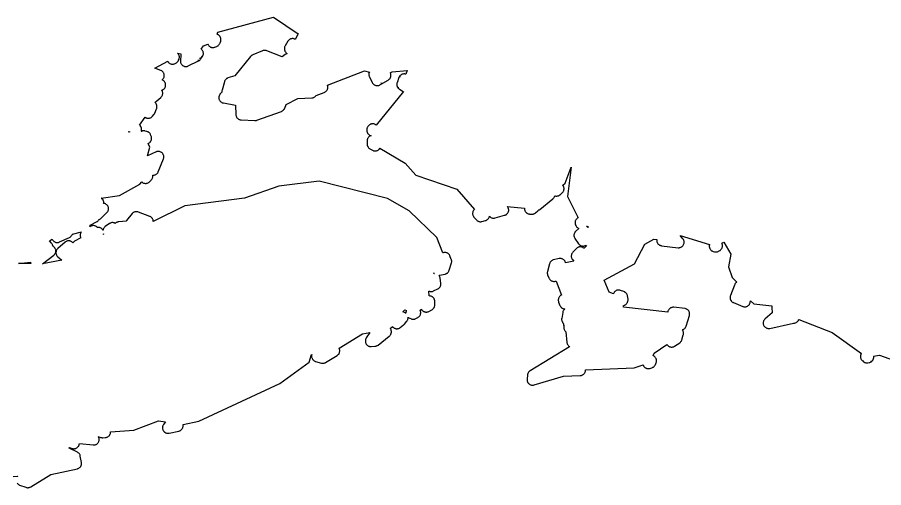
# Model space of a CAD drawing. Header units: metres. Extents: x 0 to 1325, y -1 to 773.
# Drawn here: x 779.6 to 850.8, y 73.8 to 112.5 of the extents above; entities that cross this region are included whole.
import ezdxf

# ---------------------------------------------------------------- set-up
doc = ezdxf.new("R2010")
doc.units = ezdxf.units.M

msp = doc.modelspace()

# ---------------------------------------------------------------- linework, layer by layer
at = {"layer": 'CUT'}
for points in [[(779.6, 74.188), (779.63, 74.158), (779.66, 74.128), (779.69, 74.098), (779.73, 74.078), (779.77, 74.048), (779.81, 74.038), (780.33, 73.848), (780.37, 73.828), (780.41, 73.828), (780.46, 73.818), (780.5, 73.818), (780.55, 73.828), (780.59, 73.828), (780.64, 73.848), (780.68, 73.868), (780.72, 73.888), (782.37, 74.908), (784.55, 75.378), (784.59, 75.388), (784.63, 75.408), (784.67, 75.428), (784.7, 75.448), (784.74, 75.478), (784.77, 75.498), (784.8, 75.538), (784.83, 75.568), (784.85, 75.608), (784.87, 75.648), (784.88, 75.688), (784.89, 75.728), (784.9, 75.778), (784.9, 75.818), (784.9, 75.858), (784.89, 75.898), (784.79, 76.418), (784.78, 76.468), (784.77, 76.508), (784.75, 76.548), (784.72, 76.588), (784.69, 76.628), (784.66, 76.658), (784.63, 76.688), (784.59, 76.718), (784.55, 76.738), (783.87, 77.078), (783.89, 77.088), (783.91, 77.108), (784.12, 77.038), (784.17, 77.028), (784.21, 77.018), (784.25, 77.018), (784.3, 77.018), (784.34, 77.028), (784.38, 77.028), (784.42, 77.048), (784.46, 77.058), (784.5, 77.088), (784.54, 77.108), (784.57, 77.138), (784.6, 77.168), (784.63, 77.198), (784.66, 77.238), (784.68, 77.278), (784.69, 77.318), (784.71, 77.358), (784.71, 77.398), (784.72, 77.448), (785.84, 77.328), (785.88, 77.328), (785.93, 77.328), (785.97, 77.338), (786.02, 77.348), (786.06, 77.358), (786.1, 77.378), (786.14, 77.398), (786.17, 77.428), (786.21, 77.458), (786.24, 77.488), (786.26, 77.528), (786.29, 77.568), (786.31, 77.608), (786.32, 77.648), (786.33, 77.688), (786.34, 77.738), (786.34, 77.778), (786.34, 77.828), (786.33, 77.868), (786.32, 77.918), (786.3, 77.958), (786.28, 77.998), (786.27, 78.018), (786.46, 77.948), (786.51, 77.928), (786.55, 77.928), (786.6, 77.918), (786.64, 77.918), (786.84, 77.928), (786.89, 77.928), (786.93, 77.938), (786.97, 77.958), (787.01, 77.968), (787.05, 77.988), (787.09, 78.018), (787.12, 78.048), (787.15, 78.078), (787.18, 78.108), (787.21, 78.148), (787.23, 78.188), (787.24, 78.228), (787.26, 78.268), (787.27, 78.308), (787.27, 78.358), (787.27, 78.398), (787.27, 78.408), (789.19, 78.538), (791.22, 79.298), (791.78, 79.228), (791.62, 78.998), (791.6, 78.958), (791.58, 78.918), (791.56, 78.878), (791.55, 78.838), (791.54, 78.788), (791.54, 78.748), (791.54, 78.698), (791.55, 78.658), (791.56, 78.608), (791.57, 78.568), (791.59, 78.528), (791.61, 78.488), (791.64, 78.458), (791.67, 78.418), (791.7, 78.388), (791.74, 78.368), (791.78, 78.338), (791.82, 78.318), (791.86, 78.308), (791.91, 78.298), (791.95, 78.288), (791.99, 78.288), (792.04, 78.288), (792.08, 78.298), (792.88, 78.468), (792.93, 78.478), (792.97, 78.498), (793.01, 78.518), (793.05, 78.538), (793.08, 78.568), (793.11, 78.598), (793.14, 78.628), (793.17, 78.668), (793.19, 78.708), (793.21, 78.748), (793.22, 78.788), (793.23, 78.838), (793.24, 78.878), (793.24, 78.918), (793.24, 78.968), (793.23, 79.008), (794.53, 79.288), (801.19, 82.388), (803.58, 84.128), (803.79, 84.758), (803.82, 84.768), (803.8, 84.728), (803.79, 84.678), (803.79, 84.638), (803.79, 84.598), (803.79, 84.548), (803.8, 84.508), (803.82, 84.468), (803.83, 84.428), (803.85, 84.388), (803.88, 84.358), (803.9, 84.318), (803.93, 84.288), (803.97, 84.258), (804, 84.238), (804.04, 84.218), (804.08, 84.198), (804.12, 84.188), (804.59, 84.058), (804.63, 84.048), (804.68, 84.038), (804.73, 84.038), (804.77, 84.038), (804.82, 84.048), (804.86, 84.068), (804.9, 84.078), (804.94, 84.108), (805.88, 84.678), (805.92, 84.698), (805.95, 84.728), (805.98, 84.758), (806.01, 84.788), (806.04, 84.828), (806.06, 84.868), (806.07, 84.908), (806.09, 84.948), (806.09, 84.988), (806.1, 85.038), (806.1, 85.078), (806.1, 85.118), (806.09, 85.168), (806.08, 85.208), (806.06, 85.248), (806.04, 85.288), (807.96, 86.458), (808.56, 86.558), (808.27, 86.118), (808.25, 86.078), (808.23, 86.038), (808.22, 85.998), (808.21, 85.958), (808.2, 85.908), (808.2, 85.868), (808.2, 85.828), (808.21, 85.778), (808.22, 85.738), (808.23, 85.698), (808.25, 85.658), (808.27, 85.618), (808.3, 85.588), (808.33, 85.558), (808.36, 85.528), (808.39, 85.498), (808.43, 85.478), (808.47, 85.458), (808.51, 85.438), (808.55, 85.428), (808.59, 85.418), (808.64, 85.418), (808.68, 85.418), (808.99, 85.438), (809.03, 85.448), (809.08, 85.458), (809.12, 85.468), (809.16, 85.488), (809.2, 85.508), (809.24, 85.538), (810.17, 86.278), (810.2, 86.308), (810.23, 86.338), (810.26, 86.368), (810.28, 86.408), (810.3, 86.448), (810.32, 86.488), (810.33, 86.538), (810.34, 86.578), (810.34, 86.618), (810.34, 86.668), (810.33, 86.708), (810.32, 86.748), (810.31, 86.798), (810.29, 86.838), (810.27, 86.868), (810.24, 86.898), (810.24, 86.908), (810.44, 87.058), (810.44, 87.048), (810.47, 87.018), (810.5, 86.988), (810.53, 86.958), (810.57, 86.938), (810.61, 86.918), (810.65, 86.898), (810.7, 86.888), (810.74, 86.878), (810.79, 86.878), (810.83, 86.878), (810.87, 86.888), (810.92, 86.898), (810.96, 86.908), (811, 86.928), (811.04, 86.948), (811.07, 86.978), (811.34, 87.198), (811.38, 87.228), (811.41, 87.258), (811.61, 87.498), (811.63, 87.538), (811.66, 87.578), (811.68, 87.618), (811.69, 87.658), (811.7, 87.698), (811.71, 87.748), (811.71, 87.788), (811.71, 87.818), (811.73, 87.808), (811.77, 87.788), (811.93, 87.708), (811.97, 87.688), (812.01, 87.678), (812.05, 87.668), (812.09, 87.658), (812.14, 87.658), (812.18, 87.658), (812.22, 87.668), (812.26, 87.678), (812.3, 87.688), (812.34, 87.708), (812.51, 87.798), (812.55, 87.828), (812.59, 87.848), (812.62, 87.878), (812.65, 87.918), (812.68, 87.948), (812.7, 87.988), (812.72, 88.028), (812.73, 88.068), (812.74, 88.118), (812.75, 88.158), (812.75, 88.208), (812.75, 88.248), (812.74, 88.298), (812.73, 88.338), (812.71, 88.378), (812.69, 88.418), (812.81, 88.478), (812.82, 88.458), (812.85, 88.418), (812.88, 88.388), (812.91, 88.358), (812.95, 88.328), (812.98, 88.308), (813.02, 88.288), (813.07, 88.268), (813.11, 88.258), (813.15, 88.248), (813.2, 88.248), (813.24, 88.248), (813.29, 88.258), (813.33, 88.268), (813.37, 88.278), (813.41, 88.298), (813.67, 88.438), (813.71, 88.468), (813.75, 88.488), (813.78, 88.528), (813.81, 88.558), (813.84, 88.598), (813.86, 88.638), (813.88, 88.678), (813.89, 88.718), (813.9, 88.758), (813.91, 88.808), (813.91, 88.858), (813.9, 89.148), (813.9, 89.188), (813.89, 89.228), (813.88, 89.278), (813.86, 89.318), (813.84, 89.358), (813.82, 89.388), (813.79, 89.428), (813.76, 89.458), (813.72, 89.488), (813.69, 89.508), (813.65, 89.528), (813.61, 89.548), (813.57, 89.558), (813.52, 89.568), (813.48, 89.578), (813.43, 89.578), (813.41, 89.978), (813.42, 89.978), (813.46, 89.958), (813.51, 89.948), (813.55, 89.938), (813.59, 89.938), (813.64, 89.938), (813.68, 89.948), (813.72, 89.948), (813.77, 89.968), (813.81, 89.988), (814.16, 90.158), (814.2, 90.178), (814.23, 90.198), (814.26, 90.228), (814.3, 90.258), (814.32, 90.288), (814.35, 90.328), (814.37, 90.368), (814.38, 90.408), (814.4, 90.448), (814.41, 90.498), (814.41, 90.538), (814.41, 90.578), (814.41, 90.628), (814.35, 91.028), (814.34, 91.068), (814.32, 91.108), (814.31, 91.148), (814.29, 91.188), (814.26, 91.228), (814.24, 91.258), (814.25, 91.258), (814.3, 91.268), (814.75, 91.368), (814.79, 91.378), (814.83, 91.398), (814.87, 91.418), (814.9, 91.438), (814.94, 91.458), (814.97, 91.488), (815, 91.528), (815.02, 91.558), (815.05, 91.598), (815.06, 91.638), (815.08, 91.678), (815.27, 92.288), (815.28, 92.328), (815.29, 92.368), (815.29, 92.408), (815.29, 92.458), (815.28, 92.498), (815.27, 92.538), (815.26, 92.578), (815.15, 92.858), (815.13, 92.908), (815.11, 92.938), (815.08, 92.978), (815.05, 93.008), (815.02, 93.038), (814.99, 93.068), (814.95, 93.088), (814.91, 93.108), (814.87, 93.128), (814.82, 93.138), (814.78, 93.148), (814.73, 93.148), (814.69, 93.148), (814.65, 93.138), (814.6, 93.128), (814.56, 93.118), (814.06, 94.378), (811.8, 96.558), (810.03, 97.578), (804.4, 99.008), (801.09, 98.588), (798.27, 97.598), (793.37, 96.978), (790.79, 95.688), (790.79, 95.698), (790.79, 95.738), (790.78, 95.778), (790.77, 95.828), (790.75, 95.868), (790.73, 95.908), (790.71, 95.948), (790.68, 95.978), (790.65, 96.008), (790.62, 96.038), (790.58, 96.068), (790.54, 96.088), (790.5, 96.108), (789.57, 96.468), (789.53, 96.478), (789.49, 96.488), (789.45, 96.498), (789.4, 96.498), (789.36, 96.498), (789.32, 96.488), (789.27, 96.478), (789.23, 96.458), (789.2, 96.448), (789.16, 96.418), (789.12, 96.398), (789.09, 96.368), (789.06, 96.338), (788.6, 95.778), (788.58, 95.738), (788.56, 95.708), (787.95, 95.668), (787.91, 95.658), (787.86, 95.648), (787.82, 95.638), (787.78, 95.618), (787.74, 95.598), (787.7, 95.578), (787.67, 95.548), (787.66, 95.538), (787.64, 95.548), (787.6, 95.568), (787.56, 95.578), (787.52, 95.588), (787.47, 95.598), (787.43, 95.598), (787.39, 95.598), (787.34, 95.588), (787.3, 95.578), (787.26, 95.558), (787.22, 95.538), (787.18, 95.518), (786.84, 95.278), (786.81, 95.248), (786.77, 95.218), (786.74, 95.178), (786.72, 95.148), (786.7, 95.108), (786.68, 95.068), (786.66, 95.018), (786.66, 94.978), (786.66, 94.968), (786.65, 94.978), (786.63, 95.018), (786.6, 95.058), (786.57, 95.088), (786.53, 95.118), (786.5, 95.138), (786.46, 95.158), (786.42, 95.178), (786.38, 95.188), (786.34, 95.198), (786.29, 95.208), (786.25, 95.208), (786.2, 95.208), (786.19, 95.208), (786.18, 95.218), (786.15, 95.248), (786.11, 95.268), (786.07, 95.298), (786.03, 95.318), (785.99, 95.328), (785.95, 95.338), (785.9, 95.348), (785.86, 95.348), (785.82, 95.348), (785.77, 95.338), (785.73, 95.328), (785.69, 95.318), (785.65, 95.298), (785.58, 95.258), (785.59, 95.298), (785.6, 95.348), (785.6, 95.388), (785.6, 95.398), (786.13, 95.658), (786.17, 95.678), (786.2, 95.698), (786.24, 95.728), (786.27, 95.758), (786.3, 95.798), (786.32, 95.838), (786.32, 95.848), (786.33, 95.848), (786.37, 95.868), (786.41, 95.888), (786.45, 95.918), (786.48, 95.948), (786.97, 96.418), (787, 96.448), (787.03, 96.478), (787.05, 96.518), (787.07, 96.558), (787.09, 96.598), (787.1, 96.638), (787.11, 96.678), (787.11, 96.718), (787.11, 96.768), (787.1, 96.808), (787.1, 96.848), (787.08, 96.888), (787.07, 96.928), (787.05, 96.968), (787.02, 97.008), (786.99, 97.038), (786.96, 97.068), (786.93, 97.098), (786.89, 97.118), (786.86, 97.148), (786.82, 97.158), (786.77, 97.178), (786.73, 97.178), (786.71, 97.178), (786.72, 97.218), (786.72, 97.258), (786.72, 97.308), (786.71, 97.348), (786.69, 97.388), (786.68, 97.428), (786.66, 97.468), (786.63, 97.508), (786.6, 97.538), (786.57, 97.568), (786.54, 97.598), (786.52, 97.618), (788.02, 97.838), (789.67, 98.768), (789.84, 98.948), (789.87, 98.918), (789.9, 98.888), (789.94, 98.868), (789.98, 98.848), (790.02, 98.838), (790.07, 98.828), (790.11, 98.818), (790.15, 98.818), (790.2, 98.818), (790.24, 98.828), (790.28, 98.838), (790.32, 98.848), (790.36, 98.868), (790.4, 98.898), (790.44, 98.918), (790.47, 98.948), (790.62, 99.098), (790.65, 99.128), (790.67, 99.168), (790.7, 99.208), (790.72, 99.248), (790.73, 99.288), (790.74, 99.328), (790.75, 99.378), (790.75, 99.418), (790.75, 99.458), (790.74, 99.488), (790.82, 99.498), (790.87, 99.508), (790.91, 99.518), (790.95, 99.528), (790.99, 99.548), (791.03, 99.578), (791.07, 99.598), (791.1, 99.628), (791.13, 99.668), (791.16, 99.698), (791.18, 99.738), (791.2, 99.778), (791.62, 100.828), (791.63, 100.878), (791.64, 100.918), (791.65, 100.958), (791.65, 101.008), (791.65, 101.048), (791.64, 101.098), (791.63, 101.138), (791.61, 101.178), (791.59, 101.218), (791.57, 101.258), (791.54, 101.298), (791.51, 101.328), (791.47, 101.358), (791.44, 101.378), (791.4, 101.398), (791.36, 101.418), (791.31, 101.438), (791.27, 101.438), (791.22, 101.448), (791.18, 101.448), (791.13, 101.448), (791.09, 101.438), (791.05, 101.418), (791.01, 101.408), (790.32, 101.078), (790.5, 101.788), (790.37, 102.108), (790.41, 102.128), (790.45, 102.158), (790.49, 102.178), (790.52, 102.208), (790.55, 102.238), (790.57, 102.278), (790.6, 102.318), (790.62, 102.358), (790.63, 102.398), (790.64, 102.438), (790.65, 102.488), (790.65, 102.528), (790.65, 102.568), (790.64, 102.618), (790.63, 102.658), (790.62, 102.698), (790.57, 102.818), (790.55, 102.858), (790.52, 102.898), (790.5, 102.938), (790.47, 102.968), (790.43, 102.998), (790.4, 103.028), (790.36, 103.048), (790.32, 103.068), (790.27, 103.078), (790.13, 103.118), (790.09, 103.128), (790.05, 103.138), (790, 103.138), (789.96, 103.138), (789.91, 103.128), (789.87, 103.118), (789.83, 103.098), (789.8, 103.088), (789.81, 103.118), (789.82, 103.158), (789.83, 103.208), (789.83, 103.248), (789.83, 103.288), (789.82, 103.338), (789.81, 103.378), (789.8, 103.418), (789.78, 103.458), (789.75, 103.498), (789.73, 103.538), (789.7, 103.568), (789.67, 103.598), (789.65, 103.608), (790.11, 104.258), (790.14, 104.228), (790.18, 104.208), (790.22, 104.198), (790.26, 104.178), (790.31, 104.168), (790.35, 104.168), (790.39, 104.168), (790.44, 104.178), (790.48, 104.178), (790.52, 104.198), (790.56, 104.208), (790.6, 104.228), (790.64, 104.258), (790.67, 104.288), (790.7, 104.318), (790.73, 104.348), (790.85, 104.508), (790.88, 104.548), (790.9, 104.598), (791.05, 104.938), (791.07, 104.978), (791.08, 105.018), (791.09, 105.058), (791.09, 105.108), (791.09, 105.148), (791.08, 105.198), (791.07, 105.238), (791.06, 105.278), (791.04, 105.318), (791.02, 105.358), (791, 105.388), (790.97, 105.428), (790.94, 105.458), (790.92, 105.478), (791.4, 105.878), (791.43, 105.908), (791.46, 105.948), (791.49, 105.978), (791.51, 106.018), (791.53, 106.058), (791.54, 106.098), (791.55, 106.138), (791.56, 106.178), (791.56, 106.228), (791.56, 106.268), (791.55, 106.308), (791.54, 106.348), (791.53, 106.398), (791.51, 106.438), (791.49, 106.468), (791.48, 106.478), (791.53, 106.498), (791.57, 106.508), (791.6, 106.538), (791.64, 106.558), (791.67, 106.588), (791.7, 106.628), (791.73, 106.658), (791.75, 106.698), (791.77, 106.738), (791.78, 106.778), (791.79, 106.818), (791.8, 106.868), (791.8, 106.908), (791.8, 106.958), (791.79, 106.998), (791.78, 107.038), (791.77, 107.078), (791.75, 107.118), (791.72, 107.158), (791.7, 107.198), (791.67, 107.228), (791.64, 107.258), (791.6, 107.278), (791.56, 107.308), (791.52, 107.328), (791.55, 107.358), (791.58, 107.388), (791.61, 107.428), (791.63, 107.458), (791.65, 107.498), (791.67, 107.538), (791.68, 107.578), (791.69, 107.628), (791.69, 107.668), (791.69, 107.708), (791.69, 107.758), (791.68, 107.798), (791.66, 107.838), (791.65, 107.878), (791.63, 107.918), (791.6, 107.948), (791.58, 107.988), (791.55, 108.018), (791.51, 108.048), (791.48, 108.068), (791.44, 108.088), (791.4, 108.108), (790.91, 108.298), (791.97, 108.858), (791.99, 108.828), (792.01, 108.788), (792.04, 108.758), (792.07, 108.728), (792.11, 108.698), (792.15, 108.678), (792.19, 108.658), (792.23, 108.638), (792.27, 108.628), (792.31, 108.618), (792.36, 108.618), (792.4, 108.618), (792.45, 108.628), (792.49, 108.638), (792.53, 108.648), (792.57, 108.668), (792.65, 108.708), (792.69, 108.728), (792.72, 108.748), (792.75, 108.778), (792.78, 108.808), (792.81, 108.838), (792.83, 108.878), (792.85, 108.908), (792.87, 108.948), (792.9, 109.028), (792.91, 109.068), (792.92, 109.118), (792.93, 109.158), (792.93, 109.198), (792.93, 109.248), (792.92, 109.288), (792.91, 109.328), (792.89, 109.368), (792.87, 109.408), (792.85, 109.448), (792.82, 109.478), (792.79, 109.508), (792.77, 109.528), (793.06, 109.478), (793.06, 109.458), (793.05, 109.408), (793.04, 109.368), (793.01, 108.908), (793.01, 108.858), (793.01, 108.818), (793.02, 108.778), (793.03, 108.728), (793.05, 108.688), (793.07, 108.648), (793.1, 108.608), (793.12, 108.578), (793.16, 108.548), (793.19, 108.518), (793.23, 108.488), (793.27, 108.468), (793.31, 108.458), (793.35, 108.438), (793.4, 108.428), (793.44, 108.428), (793.49, 108.428), (793.53, 108.438), (793.57, 108.438), (793.62, 108.458), (793.66, 108.478), (794.5, 108.888), (794.54, 108.908), (794.57, 108.928), (794.61, 108.958), (794.64, 108.988), (794.67, 109.028), (794.82, 109.238), (794.84, 109.278), (794.86, 109.318), (794.88, 109.358), (794.89, 109.398), (794.9, 109.438), (794.9, 109.488), (794.9, 109.528), (794.89, 109.578), (794.88, 109.618), (794.87, 109.658), (794.85, 109.698), (794.83, 109.738), (794.8, 109.778), (794.78, 109.808), (794.74, 109.838), (794.72, 109.858), (794.91, 110.128), (795.26, 110.268), (795.28, 110.238), (795.3, 110.198), (795.32, 110.168), (795.35, 110.128), (795.38, 110.098), (795.42, 110.078), (795.45, 110.048), (795.49, 110.028), (795.53, 110.008), (795.58, 109.998), (795.62, 109.988), (795.66, 109.988), (795.71, 109.988), (795.75, 109.998), (795.8, 110.008), (795.84, 110.018), (796, 110.078), (796.04, 110.098), (796.08, 110.118), (796.11, 110.138), (796.15, 110.168), (796.18, 110.198), (796.21, 110.238), (796.23, 110.278), (796.25, 110.318), (796.27, 110.358), (796.32, 110.508), (796.33, 110.548), (796.34, 110.588), (796.34, 110.638), (796.34, 110.678), (796.33, 110.728), (796.32, 110.768), (796.31, 110.808), (796.29, 110.848), (796.27, 110.888), (796.24, 110.928), (796.22, 110.958), (796.18, 110.988), (796.15, 111.018), (796.11, 111.038), (796.07, 111.058), (796.03, 111.078), (796.08, 111.238), (800.65, 112.468), (802.69, 111.098), (802.44, 110.658), (802.4, 110.678), (802.36, 110.698), (802.32, 110.708), (802.28, 110.718), (802.23, 110.718), (802.19, 110.718), (802.14, 110.708), (802.1, 110.698), (802.06, 110.688), (802.02, 110.668), (801.98, 110.648), (801.95, 110.628), (801.91, 110.598), (801.88, 110.568), (801.85, 110.528), (801.83, 110.498), (801.61, 110.118), (801.59, 110.078), (801.57, 110.038), (801.56, 109.998), (801.55, 109.948), (801.55, 109.908), (801.55, 109.868), (801.55, 109.818), (801.56, 109.778), (801.58, 109.738), (801.59, 109.698), (801.61, 109.658), (801.64, 109.628), (801.66, 109.588), (801.69, 109.558), (801.77, 109.488), (801.74, 109.478), (801.7, 109.458), (801.66, 109.438), (801.62, 109.408), (801.37, 109.208), (800.1, 109.718), (800.06, 109.728), (800.01, 109.738), (799.97, 109.748), (799.93, 109.748), (799.88, 109.748), (799.84, 109.738), (799.8, 109.728), (799.76, 109.718), (798.96, 109.388), (798.92, 109.368), (798.88, 109.338), (798.84, 109.318), (798.81, 109.288), (798.78, 109.258), (797.48, 107.668), (796.92, 107.488), (796.88, 107.468), (796.84, 107.448), (796.8, 107.428), (796.77, 107.398), (796.74, 107.368), (796.71, 107.338), (796.68, 107.298), (796.66, 107.268), (796.64, 107.228), (796.63, 107.178), (796.43, 106.478), (796.42, 106.438), (796.41, 106.398), (796.41, 106.348), (796.41, 106.308), (796.29, 106.178), (796.26, 106.148), (796.24, 106.108), (796.22, 106.068), (796.2, 106.028), (796.19, 105.988), (796.18, 105.948), (796.17, 105.898), (796.17, 105.858), (796.17, 105.818), (796.18, 105.768), (796.19, 105.728), (796.21, 105.688), (796.23, 105.648), (796.25, 105.608), (796.28, 105.578), (796.31, 105.548), (796.34, 105.518), (796.38, 105.488), (796.41, 105.468), (796.45, 105.448), (796.5, 105.438), (796.54, 105.428), (797.54, 105.238), (797.57, 104.468), (797.57, 104.428), (797.58, 104.378), (797.6, 104.338), (797.61, 104.298), (797.63, 104.258), (797.66, 104.218), (797.69, 104.188), (797.72, 104.158), (797.75, 104.128), (797.79, 104.108), (797.83, 104.078), (797.87, 104.068), (797.91, 104.048), (797.95, 104.048), (798, 104.038), (799.13, 103.978), (799.17, 103.978), (799.22, 103.978), (799.26, 103.988), (799.3, 104.008), (801.31, 104.738), (801.35, 104.748), (801.39, 104.778), (801.43, 104.798), (801.46, 104.828), (801.5, 104.858), (801.52, 104.888), (801.55, 104.928), (801.57, 104.968), (801.59, 105.008), (801.69, 105.298), (802.65, 105.798), (803.8, 105.848), (803.84, 105.848), (803.89, 105.858), (803.93, 105.878), (803.97, 105.888), (804.01, 105.908), (804.05, 105.938), (804.08, 105.968), (804.11, 105.998), (804.14, 106.028), (804.17, 106.038), (804.83, 106.298), (804.88, 106.318), (804.91, 106.338), (804.95, 106.368), (804.98, 106.398), (805.01, 106.428), (805.04, 106.458), (805.06, 106.498), (805.08, 106.538), (805.1, 106.578), (805.11, 106.628), (805.12, 106.668), (805.12, 106.718), (805.12, 106.758), (805.11, 106.798), (805.1, 106.848), (805.09, 106.888), (808.13, 108.078), (808.54, 107.968), (808.53, 107.958), (808.51, 107.918), (808.5, 107.878), (808.49, 107.838), (808.49, 107.788), (808.49, 107.748), (808.5, 107.708), (808.51, 107.658), (808.52, 107.618), (808.54, 107.578), (808.77, 107.108), (808.79, 107.068), (808.81, 107.038), (808.84, 107.008), (808.87, 106.978), (808.9, 106.948), (808.94, 106.918), (808.98, 106.898), (809.02, 106.888), (809.06, 106.868), (809.1, 106.868), (809.14, 106.858), (809.18, 106.858), (809.23, 106.858), (809.27, 106.868), (809.31, 106.878), (809.35, 106.898), (809.39, 106.918), (810.07, 107.298), (810.11, 107.318), (810.14, 107.348), (810.17, 107.378), (810.2, 107.408), (810.23, 107.448), (810.25, 107.488), (810.27, 107.528), (810.28, 107.568), (810.29, 107.608), (810.3, 107.658), (810.3, 107.698), (810.3, 107.748), (810.29, 107.788), (810.28, 107.828), (810.26, 107.878), (810.24, 107.918), (810.39, 107.998), (811.63, 108.108), (811.52, 107.798), (811.48, 107.808), (811.44, 107.818), (811.39, 107.818), (811.35, 107.818), (811.31, 107.808), (811.26, 107.798), (811.22, 107.788), (811.18, 107.768), (811.14, 107.748), (811.11, 107.728), (811.07, 107.698), (811.04, 107.668), (811.02, 107.638), (810.99, 107.598), (810.97, 107.558), (810.96, 107.518), (810.81, 107.098), (810.79, 107.058), (810.78, 107.008), (810.78, 106.968), (810.78, 106.928), (810.79, 106.878), (810.79, 106.838), (810.81, 106.798), (810.82, 106.748), (810.85, 106.718), (810.87, 106.678), (810.9, 106.638), (810.93, 106.608), (810.97, 106.588), (811, 106.558), (811.31, 106.378), (811.34, 106.368), (809.08, 103.618), (809.06, 103.638), (809.02, 103.658), (808.98, 103.678), (808.94, 103.698), (808.89, 103.708), (808.85, 103.718), (808.8, 103.718), (808.76, 103.718), (808.71, 103.708), (808.67, 103.698), (808.63, 103.688), (808.59, 103.668), (808.55, 103.638), (808.51, 103.618), (808.48, 103.588), (808.45, 103.558), (808.42, 103.528), (808.4, 103.488), (808.37, 103.448), (808.35, 103.408), (808.34, 103.368), (808.33, 103.328), (808.32, 103.278), (808.32, 103.238), (808.32, 103.178), (808.32, 103.138), (808.33, 103.088), (808.34, 103.048), (808.35, 103.008), (808.37, 102.968), (808.39, 102.928), (808.42, 102.898), (808.45, 102.858), (808.48, 102.828), (808.52, 102.808), (808.55, 102.788), (808.59, 102.768), (808.63, 102.748), (808.67, 102.738), (808.64, 102.728), (808.6, 102.718), (808.56, 102.698), (808.52, 102.668), (808.49, 102.638), (808.46, 102.608), (808.43, 102.578), (808.4, 102.538), (808.38, 102.498), (808.37, 102.458), (808.35, 102.418), (808.35, 102.378), (808.34, 102.338), (808.34, 102.288), (808.35, 102.038), (808.35, 101.998), (808.36, 101.948), (808.38, 101.908), (808.39, 101.868), (808.42, 101.828), (808.44, 101.788), (808.47, 101.748), (808.5, 101.718), (808.54, 101.688), (808.58, 101.668), (808.79, 101.548), (808.83, 101.528), (808.87, 101.508), (808.91, 101.498), (808.95, 101.488), (809, 101.488), (809.04, 101.488), (809.08, 101.498), (809.13, 101.508), (809.17, 101.518), (809.21, 101.538), (809.25, 101.558), (809.28, 101.578), (809.32, 101.608), (809.35, 101.638), (809.37, 101.678), (809.4, 101.708), (811.46, 100.478), (812.34, 99.508), (815.7, 98.338), (817.16, 96.688), (817.14, 96.668), (817.11, 96.628), (817.08, 96.598), (817.06, 96.558), (817.04, 96.518), (817.03, 96.478), (817.02, 96.428), (817.01, 96.388), (817.01, 96.338), (817.01, 96.298), (817.02, 96.248), (817.03, 96.208), (817.05, 96.168), (817.07, 96.128), (817.09, 96.088), (817.12, 96.048), (817.32, 95.818), (817.35, 95.788), (817.39, 95.758), (817.43, 95.738), (817.47, 95.708), (817.51, 95.698), (817.55, 95.678), (817.6, 95.668), (817.64, 95.668), (817.69, 95.668), (817.73, 95.678), (817.78, 95.688), (818.07, 95.768), (818.11, 95.778), (818.15, 95.798), (818.19, 95.818), (818.23, 95.848), (818.26, 95.878), (818.29, 95.908), (818.32, 95.938), (818.34, 95.978), (818.36, 96.018), (818.38, 96.058), (818.39, 96.108), (818.39, 96.118), (818.41, 96.098), (818.44, 96.068), (818.48, 96.038), (818.51, 96.018), (818.55, 95.998), (818.59, 95.978), (818.63, 95.968), (818.68, 95.958), (818.72, 95.958), (818.76, 95.958), (818.81, 95.968), (818.85, 95.978), (819.64, 96.198), (819.68, 96.208), (819.72, 96.228), (819.76, 96.248), (819.8, 96.278), (819.83, 96.298), (819.86, 96.338), (819.89, 96.368), (819.91, 96.408), (819.93, 96.448), (819.95, 96.488), (819.96, 96.528), (819.97, 96.578), (819.97, 96.618), (819.97, 96.658), (819.96, 96.708), (819.95, 96.748), (819.94, 96.788), (819.92, 96.828), (819.9, 96.868), (819.87, 96.908), (819.86, 96.918), (821.27, 96.788), (821.27, 96.778), (821.27, 96.738), (821.27, 96.688), (821.28, 96.648), (821.29, 96.608), (821.31, 96.558), (821.33, 96.528), (821.35, 96.488), (821.38, 96.448), (821.41, 96.418), (821.45, 96.388), (821.48, 96.368), (821.52, 96.348), (821.56, 96.328), (821.6, 96.318), (821.65, 96.308), (821.69, 96.298), (821.85, 96.288), (821.89, 96.288), (821.94, 96.288), (821.98, 96.298), (822.02, 96.308), (822.06, 96.328), (822.1, 96.348), (822.14, 96.368), (822.17, 96.398), (822.36, 96.558), (822.39, 96.588), (822.42, 96.618), (822.46, 96.638), (822.5, 96.658), (822.53, 96.688), (823.59, 97.548), (823.63, 97.578), (823.66, 97.608), (823.68, 97.648), (823.7, 97.678), (823.72, 97.718), (823.74, 97.758), (823.75, 97.798), (823.76, 97.798), (823.8, 97.788), (823.84, 97.778), (823.88, 97.778), (823.93, 97.778), (823.97, 97.788), (824.01, 97.788), (824.05, 97.808), (824.09, 97.818), (824.13, 97.838), (824.16, 97.868), (824.2, 97.888), (824.37, 98.038), (824.4, 98.068), (824.43, 98.108), (824.45, 98.138), (824.47, 98.178), (824.49, 98.218), (824.51, 98.268), (824.51, 98.308), (824.52, 98.358), (824.52, 98.398), (824.52, 98.438), (824.51, 98.488), (824.49, 98.528), (824.48, 98.568), (824.46, 98.608), (824.43, 98.648), (824.41, 98.668), (824.61, 98.848), (825.11, 100.168), (824.8, 97.738), (825.67, 95.998), (825.66, 95.998), (825.62, 95.978), (825.59, 95.948), (825.56, 95.918), (825.53, 95.888), (825.5, 95.858), (825.48, 95.818), (825.46, 95.778), (825.44, 95.738), (825.43, 95.698), (825.42, 95.648), (825.42, 95.608), (825.42, 95.568), (825.43, 95.518), (825.44, 95.478), (825.45, 95.438), (825.47, 95.398), (825.5, 95.338), (825.52, 95.298), (825.55, 95.258), (825.58, 95.228), (825.61, 95.198), (825.64, 95.168), (825.68, 95.148), (825.72, 95.128), (825.47, 94.878), (825.44, 94.838), (825.41, 94.808), (825.39, 94.768), (825.37, 94.728), (825.35, 94.688), (825.34, 94.638), (825.33, 94.598), (825.33, 94.548), (825.33, 94.498), (825.34, 94.458), (825.35, 94.418), (825.37, 94.368), (825.39, 94.328), (825.41, 94.288), (825.71, 93.858), (825.74, 93.828), (825.77, 93.798), (825.8, 93.768), (825.84, 93.738), (825.87, 93.718), (825.91, 93.698), (825.95, 93.688), (826, 93.678), (826.04, 93.668), (826.08, 93.668), (826.13, 93.668), (826.17, 93.678), (826.21, 93.688), (826.25, 93.708), (826.29, 93.718), (826.33, 93.748), (826.36, 93.698), (826.17, 93.488), (826.14, 93.508), (826.1, 93.538), (826.06, 93.558), (826.02, 93.578), (825.98, 93.588), (825.94, 93.598), (825.9, 93.608), (825.85, 93.608), (825.81, 93.608), (825.76, 93.598), (825.72, 93.588), (825.68, 93.568), (825.64, 93.548), (825.6, 93.528), (825.57, 93.498), (825.54, 93.468), (825.24, 93.158), (825.21, 93.128), (825.18, 93.088), (825.16, 93.048), (825.14, 93.008), (825.13, 92.968), (825.12, 92.918), (825.11, 92.878), (825.11, 92.828), (825.11, 92.788), (825.12, 92.738), (825.14, 92.698), (825.15, 92.658), (825.17, 92.618), (825.2, 92.578), (825.23, 92.548), (825.33, 92.438), (824.65, 92.288), (824.64, 92.328), (824.62, 92.378), (824.6, 92.418), (824.58, 92.448), (824.55, 92.488), (824.52, 92.518), (824.49, 92.548), (824.45, 92.578), (824.42, 92.598), (824.37, 92.618), (824.33, 92.628), (824.29, 92.638), (824.25, 92.648), (824.2, 92.648), (824.16, 92.648), (824.11, 92.638), (823.66, 92.538), (823.62, 92.528), (823.58, 92.508), (823.54, 92.488), (823.5, 92.468), (823.47, 92.438), (823.43, 92.408), (823.4, 92.378), (823.38, 92.338), (823.36, 92.298), (823.34, 92.258), (823.33, 92.218), (823.16, 91.588), (823.15, 91.548), (823.14, 91.508), (823.14, 91.458), (823.14, 91.418), (823.15, 91.378), (823.16, 91.338), (823.17, 91.298), (823.27, 91.048), (823.29, 91.008), (823.31, 90.968), (823.34, 90.938), (823.37, 90.908), (823.4, 90.878), (823.44, 90.848), (823.47, 90.828), (823.51, 90.808), (823.56, 90.788), (823.6, 90.778), (823.64, 90.768), (823.69, 90.768), (823.73, 90.768), (823.78, 90.778), (823.82, 90.788), (823.86, 90.798), (824.32, 89.648), (824.28, 89.628), (824.24, 89.608), (824.21, 89.578), (824.18, 89.548), (824.15, 89.518), (824.12, 89.478), (824.1, 89.448), (824.08, 89.408), (824.06, 89.368), (824.05, 89.318), (824.04, 89.278), (824.04, 89.238), (824.04, 89.188), (824.05, 89.148), (824.06, 89.108), (824.07, 89.068), (824.18, 88.788), (824.2, 88.748), (824.22, 88.708), (824.24, 88.668), (824.27, 88.638), (824.3, 88.608), (824.34, 88.588), (824.37, 88.558), (824.41, 88.538), (824.45, 88.528), (824.49, 88.508), (824.53, 88.508), (824.57, 88.498), (824.56, 88.488), (824.52, 88.458), (824.49, 88.428), (824.47, 88.388), (824.45, 88.348), (824.43, 88.308), (824.42, 88.268), (824.41, 88.218), (824.33, 87.728), (824.32, 87.688), (824.32, 87.648), (824.32, 87.598), (824.33, 87.558), (824.34, 87.518), (824.36, 87.478), (824.38, 87.438), (824.4, 87.398), (824.43, 87.368), (824.45, 87.348), (824.45, 87.308), (824.46, 87.268), (824.47, 87.228), (824.48, 87.178), (824.5, 87.138), (824.52, 87.118), (824.52, 87.108), (824.51, 87.068), (824.5, 87.028), (824.5, 86.978), (824.5, 86.938), (824.51, 86.898), (824.52, 86.848), (824.53, 86.808), (824.55, 86.768), (824.57, 86.728), (824.6, 86.688), (824.63, 86.658), (824.66, 86.628), (824.75, 85.758), (824.76, 85.708), (824.77, 85.668), (824.78, 85.628), (824.8, 85.588), (824.82, 85.548), (824.85, 85.518), (824.88, 85.478), (824.91, 85.448), (824.95, 85.428), (824.98, 85.408), (824.99, 85.408), (824.96, 85.378), (821.73, 83.408), (821.69, 83.388), (821.66, 83.358), (821.63, 83.328), (821.6, 83.298), (821.58, 83.268), (821.56, 83.228), (821.54, 83.188), (821.53, 83.148), (821.52, 83.108), (821.51, 83.068), (821.48, 82.728), (821.48, 82.688), (821.48, 82.638), (821.49, 82.598), (821.5, 82.558), (821.52, 82.508), (821.53, 82.478), (821.56, 82.438), (821.58, 82.398), (821.61, 82.368), (821.65, 82.338), (821.68, 82.318), (821.72, 82.288), (821.76, 82.268), (821.8, 82.258), (821.84, 82.248), (821.89, 82.238), (821.93, 82.238), (821.97, 82.238), (822.02, 82.248), (822.06, 82.258), (824.47, 82.978), (825.85, 83.038), (825.89, 83.038), (825.94, 83.048), (825.98, 83.068), (826.02, 83.078), (826.06, 83.098), (826.1, 83.128), (826.13, 83.158), (826.17, 83.188), (826.19, 83.218), (826.22, 83.258), (826.24, 83.298), (826.26, 83.338), (826.27, 83.388), (826.28, 83.428), (826.28, 83.478), (826.28, 83.508), (830.27, 83.668), (831.01, 83.908), (831.01, 83.898), (831.03, 83.858), (831.05, 83.828), (831.07, 83.788), (831.1, 83.758), (831.13, 83.718), (831.16, 83.698), (831.2, 83.668), (831.24, 83.648), (831.28, 83.628), (831.32, 83.618), (831.36, 83.608), (831.4, 83.598), (831.45, 83.598), (831.49, 83.598), (831.53, 83.608), (831.57, 83.618), (831.73, 83.668), (831.78, 83.688), (831.82, 83.708), (831.85, 83.728), (831.89, 83.758), (831.92, 83.788), (831.95, 83.818), (831.98, 83.848), (832, 83.888), (832.02, 83.928), (832.08, 84.078), (832.09, 84.118), (832.1, 84.168), (832.11, 84.208), (832.11, 84.248), (832.11, 84.298), (832.1, 84.338), (832.09, 84.378), (832.07, 84.428), (832.06, 84.468), (832.03, 84.498), (832.01, 84.538), (831.98, 84.568), (831.94, 84.598), (831.91, 84.628), (831.87, 84.648), (831.83, 84.668), (831.91, 84.878), (832.97, 85.578), (832.98, 85.568), (833, 85.528), (833.03, 85.498), (833.06, 85.468), (833.1, 85.448), (833.14, 85.418), (833.18, 85.398), (833.22, 85.388), (833.26, 85.378), (833.31, 85.368), (833.35, 85.368), (833.39, 85.368), (833.44, 85.378), (833.48, 85.388), (833.52, 85.398), (833.56, 85.418), (833.6, 85.448), (834.02, 85.728), (834.06, 85.748), (834.09, 85.778), (834.12, 85.818), (834.15, 85.848), (834.17, 85.888), (834.19, 85.928), (834.2, 85.978), (834.21, 86.018), (834.22, 86.058), (834.22, 86.098), (834.22, 86.108), (834.24, 86.138), (834.25, 86.178), (834.31, 86.378), (834.32, 86.418), (834.33, 86.468), (834.33, 86.508), (834.33, 86.558), (834.32, 86.598), (834.31, 86.648), (834.29, 86.688), (834.27, 86.728), (834.25, 86.768), (834.22, 86.798), (834.24, 86.798), (834.28, 86.808), (834.32, 86.828), (834.36, 86.848), (834.39, 86.878), (834.43, 86.908), (834.46, 86.938), (834.48, 86.978), (834.5, 87.008), (834.52, 87.048), (834.54, 87.098), (834.81, 87.958), (834.82, 87.998), (834.83, 88.038), (834.83, 88.088), (834.83, 88.128), (834.82, 88.168), (834.81, 88.218), (834.8, 88.258), (834.78, 88.298), (834.76, 88.338), (834.73, 88.368), (834.7, 88.398), (834.67, 88.428), (834.63, 88.458), (834.6, 88.478), (834.56, 88.498), (834.52, 88.518), (834.47, 88.528), (834.43, 88.538), (833.53, 88.638), (833.49, 88.638), (833.44, 88.638), (833.4, 88.628), (833.36, 88.618), (833.31, 88.608), (833.27, 88.588), (833.24, 88.568), (833.2, 88.538), (833.17, 88.508), (833.14, 88.478), (833.11, 88.448), (833.09, 88.408), (833.07, 88.368), (833.05, 88.328), (833.04, 88.288), (833.03, 88.238), (829.41, 88.638), (829.39, 88.788), (829.42, 88.798), (829.47, 88.808), (829.51, 88.828), (829.55, 88.848), (829.59, 88.878), (829.62, 88.898), (829.65, 88.938), (829.68, 88.968), (829.7, 89.008), (829.73, 89.048), (829.74, 89.088), (829.76, 89.128), (829.76, 89.168), (829.77, 89.218), (829.77, 89.258), (829.77, 89.308), (829.73, 89.578), (829.72, 89.618), (829.7, 89.658), (829.69, 89.698), (829.67, 89.738), (829.64, 89.778), (829.61, 89.808), (829.58, 89.838), (829.55, 89.868), (829.51, 89.898), (829.47, 89.918), (829.43, 89.928), (829.15, 90.028), (829.11, 90.048), (829.07, 90.048), (829.02, 90.058), (828.98, 90.058), (828.94, 90.058), (828.89, 90.048), (828.85, 90.038), (828.81, 90.018), (828.77, 89.998), (828.74, 89.978), (828.7, 89.948), (828.67, 89.918), (828.64, 89.888), (828.62, 89.848), (828.6, 89.808), (828.58, 89.768), (828.58, 89.758), (828.23, 89.878), (827.8, 90.878), (830.31, 92.218), (831.16, 93.818), (831.9, 94.228), (832.13, 94.198), (832.13, 94.148), (832.13, 94.108), (832.14, 94.068), (832.15, 94.018), (832.16, 93.978), (832.18, 93.938), (832.2, 93.908), (832.23, 93.868), (832.26, 93.838), (832.29, 93.808), (832.32, 93.778), (832.36, 93.758), (832.4, 93.738), (832.44, 93.718), (832.48, 93.708), (832.53, 93.698), (833.88, 93.538), (833.92, 93.538), (833.97, 93.538), (834.01, 93.548), (834.05, 93.558), (834.1, 93.568), (834.14, 93.588), (834.17, 93.608), (834.21, 93.638), (834.24, 93.668), (834.27, 93.698), (834.3, 93.738), (834.32, 93.768), (834.34, 93.808), (834.36, 93.858), (834.37, 93.898), (834.38, 93.938), (834.38, 93.988), (834.38, 94.028), (834.37, 94.078), (834.36, 94.118), (834.35, 94.158), (834.33, 94.198), (834.3, 94.238), (834.28, 94.268), (834.06, 94.538), (836.46, 93.798), (836.45, 93.748), (836.44, 93.708), (836.44, 93.668), (836.44, 93.618), (836.45, 93.578), (836.46, 93.538), (836.48, 93.498), (836.49, 93.458), (836.52, 93.418), (836.54, 93.378), (836.57, 93.348), (836.61, 93.318), (836.64, 93.288), (836.68, 93.268), (836.72, 93.248), (836.76, 93.238), (836.86, 93.208), (836.9, 93.198), (836.95, 93.188), (836.99, 93.188), (837.04, 93.188), (837.08, 93.198), (837.13, 93.208), (837.17, 93.228), (837.21, 93.248), (837.3, 93.298), (837.34, 93.318), (837.37, 93.348), (837.4, 93.378), (837.43, 93.408), (837.46, 93.448), (837.48, 93.478), (837.5, 93.518), (837.51, 93.558), (837.52, 93.608), (837.53, 93.648), (837.53, 93.688), (837.53, 93.738), (837.52, 93.778), (837.51, 93.818), (837.49, 93.868), (837.48, 93.908), (837.63, 93.998), (838.22, 93.008), (838.02, 91.978), (838.32, 91.098), (838.71, 90.698), (838.67, 90.678), (838.63, 90.648), (838.6, 90.618), (838.57, 90.588), (838.55, 90.548), (838.53, 90.508), (838.51, 90.468), (838.18, 89.608), (838.17, 89.568), (838.16, 89.528), (838.15, 89.488), (838.15, 89.438), (838.15, 89.398), (838.16, 89.358), (838.17, 89.308), (838.19, 89.268), (838.2, 89.228), (838.23, 89.198), (838.25, 89.158), (838.28, 89.128), (838.31, 89.098), (838.35, 89.078), (838.39, 89.048), (838.43, 89.038), (839.19, 88.718), (839.23, 88.698), (839.27, 88.688), (839.31, 88.678), (839.36, 88.678), (839.4, 88.678), (839.45, 88.688), (839.49, 88.698), (839.53, 88.708), (839.57, 88.728), (839.61, 88.758), (839.65, 88.778), (839.68, 88.808), (839.71, 88.848), (839.74, 88.878), (839.76, 88.918), (839.78, 88.958), (839.79, 89.008), (839.8, 89.048), (839.82, 89.178), (840.11, 88.938), (841.59, 88.748), (841.58, 88.698), (841.58, 88.658), (841.58, 88.618), (841.62, 88.188), (841.03, 87.688), (841, 87.658), (840.97, 87.628), (840.94, 87.588), (840.92, 87.558), (840.9, 87.518), (840.89, 87.468), (840.88, 87.428), (840.87, 87.388), (840.87, 87.338), (840.87, 87.298), (840.88, 87.248), (840.89, 87.208), (840.91, 87.168), (840.93, 87.128), (840.95, 87.088), (840.98, 87.058), (841.01, 87.028), (841.04, 86.998), (841.08, 86.968), (841.12, 86.948), (841.16, 86.928), (841.2, 86.918), (841.24, 86.908), (841.29, 86.898), (841.33, 86.898), (841.37, 86.898), (841.42, 86.908), (843.35, 87.338), (843.36, 87.338), (843.4, 87.338), (843.45, 87.348), (843.49, 87.358), (843.53, 87.368), (843.57, 87.388), (843.61, 87.408), (843.65, 87.438), (843.68, 87.468), (843.71, 87.498), (843.74, 87.528), (843.76, 87.568), (843.78, 87.608), (843.79, 87.628), (846.53, 86.568), (848.95, 84.848), (848.92, 84.818), (848.9, 84.778), (848.88, 84.738), (848.87, 84.698), (848.86, 84.648), (848.86, 84.608), (848.86, 84.568), (848.87, 84.518), (848.87, 84.478), (848.89, 84.438), (848.9, 84.398), (848.92, 84.358), (848.95, 84.318), (848.98, 84.288), (849.01, 84.258), (849.04, 84.228), (849.12, 84.168), (849.16, 84.138), (849.2, 84.118), (849.24, 84.098), (849.29, 84.088), (849.33, 84.078), (849.38, 84.078), (849.42, 84.078), (849.47, 84.088), (849.58, 84.108), (849.62, 84.118), (849.67, 84.128), (849.71, 84.148), (849.74, 84.168), (849.78, 84.198), (849.81, 84.228), (849.84, 84.258), (849.87, 84.298), (849.89, 84.328), (849.91, 84.368), (849.93, 84.408), (849.94, 84.458), (849.95, 84.498), (849.95, 84.548), (849.95, 84.588), (849.94, 84.628), (850.42, 84.708), (852.95, 83.798)], [(779.28, 74.728), (779.64, 74.778), (779.6, 74.718)]]:
    msp.add_lwpolyline(points, dxfattribs=at)
for points in [[(788.83, 103.048), (788.83, 103.038), (788.73, 103.068), (788.82, 103.088), (788.83, 103.048)], [(784.16, 93.968), (784.12, 93.998), (784.09, 94.028), (784.05, 94.048), (784.01, 94.068), (783.97, 94.078), (783.92, 94.088), (783.88, 94.098), (783.83, 94.098), (783.79, 94.098), (783.74, 94.088), (783.7, 94.078), (783.66, 94.058), (783.62, 94.038), (783.58, 94.018), (783.55, 93.988), (782.95, 93.468), (782.91, 93.438), (782.89, 93.408), (782.86, 93.368), (782.84, 93.328), (782.82, 93.288), (782.81, 93.248), (782.8, 93.208), (782.79, 93.168), (782.79, 93.118), (782.79, 93.078), (782.8, 93.038), (782.81, 92.998), (782.83, 92.958), (782.84, 92.918), (782.87, 92.878), (782.89, 92.838), (782.92, 92.808), (782.95, 92.778), (783.27, 92.518), (781.7, 92.208), (782.61, 92.918), (782.64, 92.938), (782.67, 92.978), (782.7, 93.008), (782.72, 93.048), (782.74, 93.088), (782.76, 93.128), (782.77, 93.168), (782.78, 93.208), (782.78, 93.248), (782.78, 93.298), (782.77, 93.338), (782.77, 93.378), (782.75, 93.428), (782.74, 93.468), (782.71, 93.498), (782.69, 93.538), (782.66, 93.568), (782.63, 93.598), (782.6, 93.628), (782.56, 93.658), (782.55, 93.658), (782.55, 93.668), (782.54, 93.718), (782.52, 93.758), (782.51, 93.798), (782.49, 93.838), (782.46, 93.878), (782.43, 93.908), (782.25, 94.108), (782.49, 94.228), (782.51, 94.188), (782.54, 94.158), (782.56, 94.118), (782.59, 94.088), (782.63, 94.058), (782.66, 94.038), (782.7, 94.018), (782.74, 93.998), (782.79, 93.978), (782.83, 93.978), (782.87, 93.968), (782.92, 93.968), (782.96, 93.968), (783.01, 93.978), (783.05, 93.998), (783.09, 94.008), (783.91, 94.388), (783.95, 94.408), (783.98, 94.438), (784.02, 94.458), (784.05, 94.488), (784.08, 94.528), (784.1, 94.558), (784.12, 94.598), (784.14, 94.628), (784.14, 94.638), (784.88, 94.848), (784.86, 94.808), (784.83, 94.768), (784.82, 94.728), (784.8, 94.688), (784.79, 94.648), (784.78, 94.608), (784.78, 94.558), (784.78, 94.518), (784.79, 94.478), (784.8, 94.428), (784.81, 94.388), (784.83, 94.348), (784.33, 94.078), (784.18, 93.948), (784.16, 93.968)], [(786.7, 94.688), (786.71, 94.678), (786.73, 94.658), (786.69, 94.628), (786.69, 94.638), (786.7, 94.688)], [(826.45, 95.228), (826.42, 95.258), (826.38, 95.288), (826.37, 95.298), (826.38, 95.318), (826.52, 95.258), (826.47, 95.208), (826.45, 95.228)], [(780.71, 92.308), (780.72, 92.268), (780.74, 92.228), (779.73, 92.248), (780.7, 92.358), (780.71, 92.308)], [(813.86, 91.418), (813.87, 91.408), (813.85, 91.408), (813.83, 91.408), (813.82, 91.468), (813.83, 91.458), (813.86, 91.418)], [(811.55, 88.348), (811.54, 88.308), (811.53, 88.258), (811.52, 88.218), (811.52, 88.178), (811.52, 88.148), (811.5, 88.168), (811.46, 88.188), (811.42, 88.208), (811.27, 88.268), (811.44, 88.438), (811.57, 88.378), (811.55, 88.348)]]:
    msp.add_lwpolyline(points, close=True, dxfattribs=at)
at = {"layer": 'SCORE'}
for points in [[(794.47, 108.988), (794.47, 108.918), (794.52, 108.898), (794.54, 108.908)], [(794.54, 108.908), (794.57, 108.928), (794.61, 108.958), (794.64, 108.988), (794.67, 109.028), (794.82, 109.238), (794.84, 109.278), (794.86, 109.308), (794.83, 109.298), (794.63, 109.088), (794.58, 109.078)], [(809.47, 107.078), (809.63, 107.048), (810.07, 107.298), (810.11, 107.318), (810.14, 107.348), (810.17, 107.378), (810.2, 107.408), (810.23, 107.448), (810.25, 107.488), (810.27, 107.528)], [(811.08, 107.588), (810.97, 107.548), (810.96, 107.518), (810.81, 107.098), (810.79, 107.058), (810.78, 107.008), (810.78, 106.968), (810.78, 106.928), (810.79, 106.878), (810.79, 106.838), (810.81, 106.798), (810.82, 106.748), (810.85, 106.718), (810.85, 106.708), (810.95, 106.728)], [(811.08, 107.708), (811.07, 107.698), (811.04, 107.668), (811.02, 107.638), (811.1, 107.638)], [(809.51, 106.988), (809.53, 106.998), (809.51, 106.998), (809.51, 106.988)], [(849.72, 84.238), (849.74, 84.218), (849.78, 84.198), (849.81, 84.228), (849.84, 84.258)]]:
    msp.add_lwpolyline(points, dxfattribs=at)

doc.saveas('drawing.dxf')
